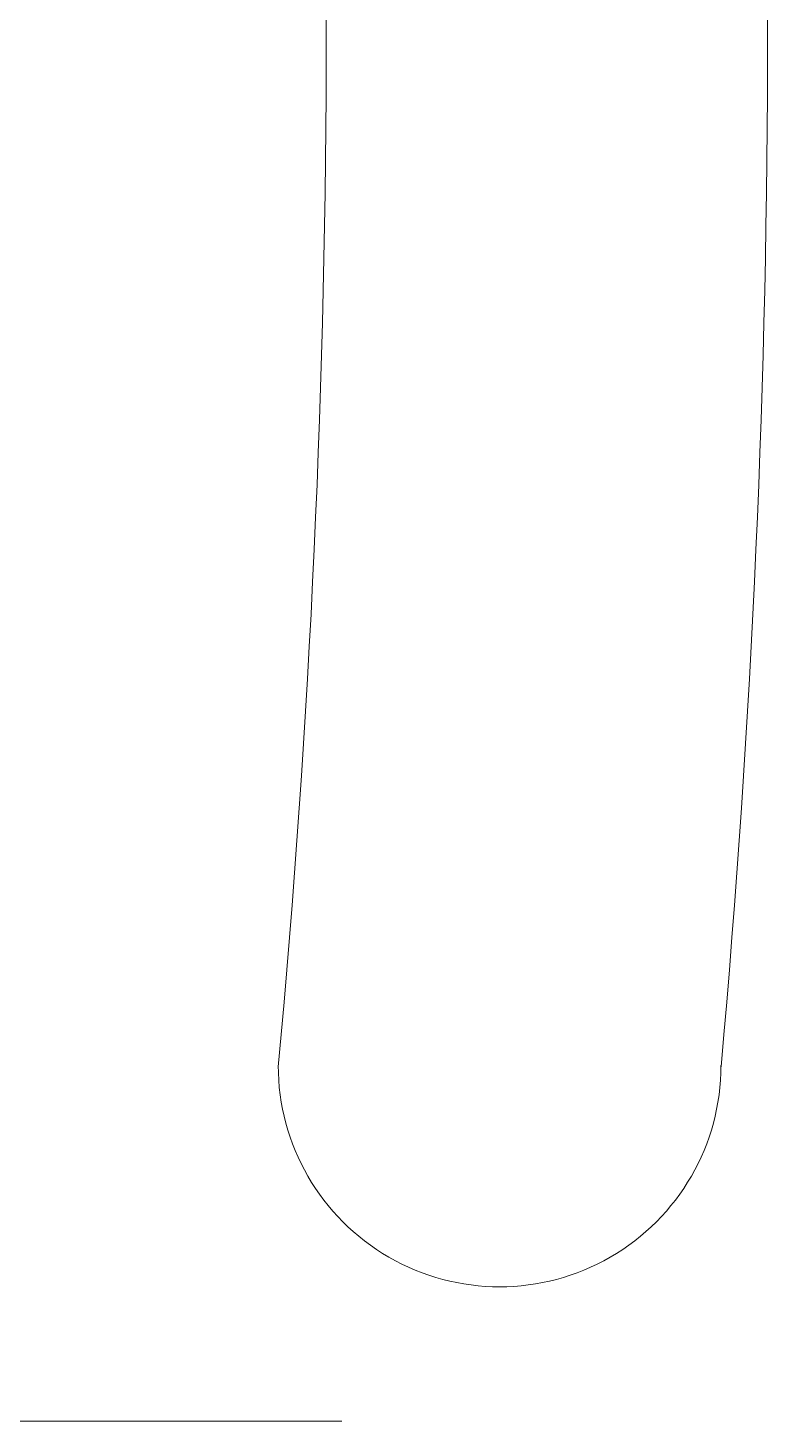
# Model space of a CAD drawing. Header units: inches. Extents: x -246178 to 57169, y -29325 to 19878.
# Drawn here: x 48625.3 to 48745.1, y -10430.1 to -10209 of the extents above; entities that cross this region are included whole.
import ezdxf

# ---------------------------------------------------------------- set-up
doc = ezdxf.new("R2010")
doc.units = ezdxf.units.IN
doc.header["$LTSCALE"] = 25
doc.header["$MEASUREMENT"] = 0
doc.linetypes.add('DASHDOT', pattern=[25.4, 12.7, -6.35, 0, -6.35])
doc.layers.get('0').update_dxf_attribs({"color": 8})
doc.layers.add('00-Ground Floor$0$LOADING', color=253, linetype='Continuous', lineweight=5)
doc.layers.add('E-LITE-CLNG-CNDT', color=6, linetype='DASHDOT', lineweight=35)

# ---------------------------------------------------------------- blocks, each defined once
blk = doc.blocks.new('00-Ground Floor$0$GF21018-P')
at = {"color": 0}
blk.add_line((0.22049, 0.47563), (0.22049, 0.0675), dxfattribs=at)
for centre, radius, start, end in [((0, 1.84674), 1.77674, 264.69456, 275.30527), ((0.16409, 0.0425), 0.03511, 270, 90), ((0, 1.83136), 1.83136, 264.85322, 275.14698)]:
    blk.add_arc(centre, radius, start, end, dxfattribs=at)
blk = doc.blocks.new('00-Ground Floor')
at = {"layer": '00-Ground Floor$0$LOADING', "extrusion": (7.77426e-06, 2.24021e-05, 1), "xscale": -1000, "yscale": 1000, "zscale": 1000, "rotation": 90.00141075505198}
blk.add_blockref('00-Ground Floor$0$GF21018-P', (48742.63, -10209.57, 0.13), dxfattribs=at)

msp = doc.modelspace()

# ---------------------------------------------------------------- block references
at = {"layer": 'E-LITE-CLNG-CNDT'}
msp.add_blockref('00-Ground Floor', (0, 0), dxfattribs=at)

doc.saveas('drawing.dxf')
